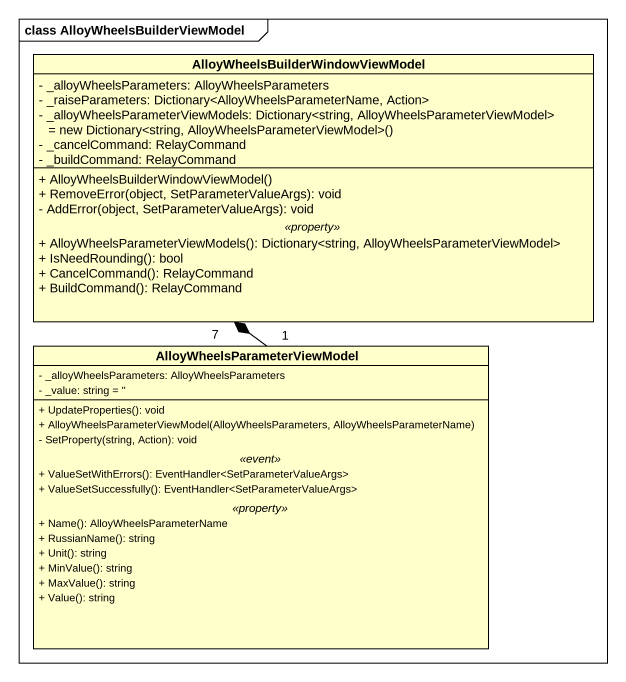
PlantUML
@startuml
mainframe class AlloyWheelsBuilderViewModel
hide circle
hide empty members
skinparam classAttributeIconSize 0
class "AlloyWheelsBuilderWindowViewModel" as AlloyWheelsBuilderWindowView {
  - _alloyWheelsParameters: AlloyWheelsParameters
  - _raiseParameters: Dictionary<AlloyWheelsParameterName, Action>
  {field} - _alloyWheelsParameterViewModels: Dictionary<string, AlloyWheelsParameterViewModel> = new Dictionary<string, AlloyWheelsParameterViewModel>()
  - _cancelCommand: RelayCommand
  - _buildCommand: RelayCommand
  --
  + AlloyWheelsBuilderWindowViewModel()
  + RemoveError(object, SetParameterValueArgs): void
  - AddError(object, SetParameterValueArgs): void
  .. <<property>> ..
  + AlloyWheelsParameterViewModels(): Dictionary<string, AlloyWheelsParameterViewModel>
  + IsNeedRounding(): bool
  + CancelCommand(): RelayCommand
  + BuildCommand(): RelayCommand
}
class "AlloyWheelsParameterViewModel" as AlloyWheelsParameterViewMode {
  - _alloyWheelsParameters: AlloyWheelsParameters
  - _value: string = ''
  --
  + UpdateProperties(): void
  + AlloyWheelsParameterViewModel(AlloyWheelsParameters, AlloyWheelsParameterName)
  - SetProperty(string, Action): void
  .. <<event>> ..
  + ValueSetWithErrors(): EventHandler<SetParameterValueArgs>
  + ValueSetSuccessfully(): EventHandler<SetParameterValueArgs>
  .. <<property>> ..
  + Name(): AlloyWheelsParameterName
  + RussianName(): string
  + Unit(): string
  + MinValue(): string
  + MaxValue(): string
  + Value(): string
}
AlloyWheelsParameterViewMode "7" -up-* "1" AlloyWheelsBuilderWindowView
@enduml
